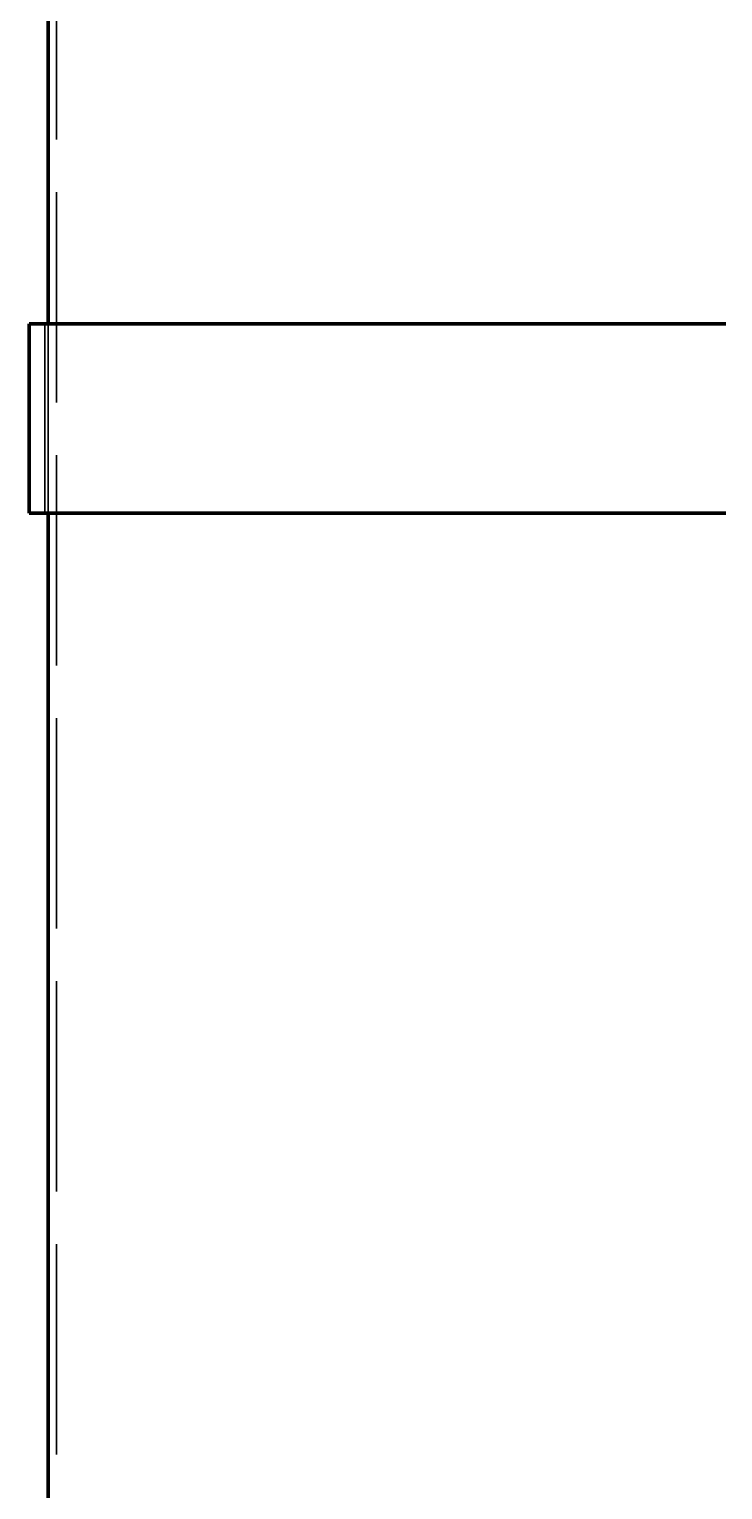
# Model space of a CAD drawing. Header units: millimetres. Extents: x 0 to 2208, y 0 to 420.
# Drawn here: x 170.47 to 183.66, y 142.66 to 170.44 of the extents above; entities that cross this region are included whole.
import ezdxf

# ---------------------------------------------------------------- set-up
doc = ezdxf.new("R2010")
doc.units = ezdxf.units.MM
doc.linetypes.add('IRAM-E-TRAZOS', pattern=[5, 4, -1])
doc.layers.add('01-VISIBLE', color=7, linetype='CONTINUOUS', lineweight=70)
doc.layers.add('02-OCULTA', color=4, linetype='IRAM-E-TRAZOS', lineweight=35)

msp = doc.modelspace()

# ---------------------------------------------------------------- linework, layer by layer
at = {"layer": '01-VISIBLE'}
for p, q in [((170.827, 164.835), (170.827, 173.935)), ((170.467, 161.235), (170.467, 164.835)), ((170.827, 126.155), (170.827, 161.235))]:
    msp.add_line(p, q, dxfattribs=at)
for points in [[(170.467, 164.835), (170.567, 164.835), (170.668, 164.835), (170.768, 164.835), (170.868, 164.835), (170.969, 164.835), (171.069, 164.835), (171.17, 164.835), (171.27, 164.835), (171.37, 164.835), (171.471, 164.835), (171.571, 164.835), (171.671, 164.835), (171.772, 164.835), (171.872, 164.835), (171.973, 164.835), (172.073, 164.835), (172.173, 164.835), (172.274, 164.835), (172.374, 164.835), (172.474, 164.835), (172.575, 164.835), (172.675, 164.835), (172.776, 164.835), (172.876, 164.835), (172.976, 164.835), (173.077, 164.835), (173.177, 164.835), (173.277, 164.835), (173.378, 164.835), (173.478, 164.835), (173.579, 164.835), (173.679, 164.835), (173.779, 164.835), (173.88, 164.835), (173.98, 164.835), (174.08, 164.835), (174.181, 164.835), (174.281, 164.835), (174.382, 164.835), (174.482, 164.835), (174.582, 164.835), (174.683, 164.835), (174.783, 164.835), (174.883, 164.835), (174.984, 164.835), (175.084, 164.835), (175.185, 164.835), (175.285, 164.835), (175.385, 164.835), (175.486, 164.835), (175.586, 164.835), (175.686, 164.835), (175.787, 164.835), (175.887, 164.835), (175.987, 164.835), (176.088, 164.835), (176.188, 164.835), (176.289, 164.835), (176.389, 164.835), (176.489, 164.835), (176.59, 164.835), (176.69, 164.835), (176.79, 164.835), (176.891, 164.835), (176.991, 164.835), (177.092, 164.835), (177.192, 164.835), (177.292, 164.835), (177.393, 164.835), (177.493, 164.835), (177.593, 164.835), (177.694, 164.835), (177.794, 164.835), (177.895, 164.835), (177.995, 164.835), (178.095, 164.835), (178.196, 164.835), (178.296, 164.835), (178.396, 164.835), (178.497, 164.835), (178.597, 164.835), (178.698, 164.835), (178.798, 164.835), (178.898, 164.835), (178.999, 164.835), (179.099, 164.835), (179.199, 164.835), (179.3, 164.835), (179.4, 164.835), (179.501, 164.835), (179.601, 164.835), (179.701, 164.835), (179.802, 164.835), (179.902, 164.835), (180.002, 164.835), (180.103, 164.835), (180.203, 164.835), (180.304, 164.835), (180.404, 164.835), (180.504, 164.835), (180.605, 164.835), (180.705, 164.835), (180.805, 164.835), (180.906, 164.835), (181.006, 164.835), (181.107, 164.835), (181.207, 164.835), (181.307, 164.835), (181.408, 164.835), (181.508, 164.835), (181.608, 164.835), (181.709, 164.835), (181.809, 164.835), (181.909, 164.835), (182.01, 164.835), (182.11, 164.835), (182.211, 164.835), (182.311, 164.835), (182.411, 164.835), (182.512, 164.835), (182.612, 164.835), (182.712, 164.835), (182.813, 164.835), (182.913, 164.835), (183.014, 164.835), (183.114, 164.835), (183.214, 164.835), (183.315, 164.835), (183.415, 164.835), (183.515, 164.835), (183.616, 164.835), (183.716, 164.835)], [(170.467, 161.235), (170.567, 161.235), (170.668, 161.235), (170.768, 161.235), (170.868, 161.235), (170.969, 161.235), (171.069, 161.235), (171.17, 161.235), (171.27, 161.235), (171.37, 161.235), (171.471, 161.235), (171.571, 161.235), (171.671, 161.235), (171.772, 161.235), (171.872, 161.235), (171.973, 161.235), (172.073, 161.235), (172.173, 161.235), (172.274, 161.235), (172.374, 161.235), (172.474, 161.235), (172.575, 161.235), (172.675, 161.235), (172.776, 161.235), (172.876, 161.235), (172.976, 161.235), (173.077, 161.235), (173.177, 161.235), (173.277, 161.235), (173.378, 161.235), (173.478, 161.235), (173.579, 161.235), (173.679, 161.235), (173.779, 161.235), (173.88, 161.235), (173.98, 161.235), (174.08, 161.235), (174.181, 161.235), (174.281, 161.235), (174.382, 161.235), (174.482, 161.235), (174.582, 161.235), (174.683, 161.235), (174.783, 161.235), (174.883, 161.235), (174.984, 161.235), (175.084, 161.235), (175.185, 161.235), (175.285, 161.235), (175.385, 161.235), (175.486, 161.235), (175.586, 161.235), (175.686, 161.235), (175.787, 161.235), (175.887, 161.235), (175.987, 161.235), (176.088, 161.235), (176.188, 161.235), (176.289, 161.235), (176.389, 161.235), (176.489, 161.235), (176.59, 161.235), (176.69, 161.235), (176.79, 161.235), (176.891, 161.235), (176.991, 161.235), (177.092, 161.235), (177.192, 161.235), (177.292, 161.235), (177.393, 161.235), (177.493, 161.235), (177.593, 161.235), (177.694, 161.235), (177.794, 161.235), (177.895, 161.235), (177.995, 161.235), (178.095, 161.235), (178.196, 161.235), (178.296, 161.235), (178.396, 161.235), (178.497, 161.235), (178.597, 161.235), (178.698, 161.235), (178.798, 161.235), (178.898, 161.235), (178.999, 161.235), (179.099, 161.235), (179.199, 161.235), (179.3, 161.235), (179.4, 161.235), (179.501, 161.235), (179.601, 161.235), (179.701, 161.235), (179.802, 161.235), (179.902, 161.235), (180.002, 161.235), (180.103, 161.235), (180.203, 161.235), (180.304, 161.235), (180.404, 161.235), (180.504, 161.235), (180.605, 161.235), (180.705, 161.235), (180.805, 161.235), (180.906, 161.235), (181.006, 161.235), (181.107, 161.235), (181.207, 161.235), (181.307, 161.235), (181.408, 161.235), (181.508, 161.235), (181.608, 161.235), (181.709, 161.235), (181.809, 161.235), (181.909, 161.235), (182.01, 161.235), (182.11, 161.235), (182.211, 161.235), (182.311, 161.235), (182.411, 161.235), (182.512, 161.235), (182.612, 161.235), (182.712, 161.235), (182.813, 161.235), (182.913, 161.235), (183.014, 161.235), (183.114, 161.235), (183.214, 161.235), (183.315, 161.235), (183.415, 161.235), (183.515, 161.235), (183.616, 161.235), (183.716, 161.235)]]:
    msp.add_lwpolyline(points, dxfattribs=at)
at = {"layer": '02-OCULTA'}
for p, q in [((170.987, 123.335), (170.987, 217.535)), ((170.767, 161.235), (170.767, 164.835)), ((170.827, 161.235), (170.827, 164.835))]:
    msp.add_line(p, q, dxfattribs=at)
for points in [[(183.708, 164.835), (183.608, 164.835), (183.507, 164.835), (183.407, 164.835), (183.307, 164.835), (183.206, 164.835), (183.106, 164.835), (183.006, 164.835), (182.906, 164.835), (182.805, 164.835), (182.705, 164.835), (182.605, 164.835), (182.504, 164.835), (182.404, 164.835), (182.304, 164.835), (182.203, 164.835), (182.103, 164.835), (182.003, 164.835), (181.902, 164.835), (181.802, 164.835), (181.702, 164.835), (181.602, 164.835), (181.501, 164.835), (181.401, 164.835), (181.301, 164.835), (181.2, 164.835), (181.1, 164.835), (181, 164.835), (180.899, 164.835), (180.799, 164.835), (180.699, 164.835), (180.598, 164.835), (180.498, 164.835), (180.398, 164.835), (180.297, 164.835), (180.197, 164.835), (180.097, 164.835), (179.997, 164.835), (179.896, 164.835), (179.796, 164.835), (179.696, 164.835), (179.595, 164.835), (179.495, 164.835), (179.395, 164.835), (179.294, 164.835), (179.194, 164.835), (179.094, 164.835), (178.993, 164.835), (178.893, 164.835), (178.793, 164.835), (178.692, 164.835), (178.592, 164.835), (178.492, 164.835), (178.392, 164.835), (178.291, 164.835), (178.191, 164.835), (178.091, 164.835), (177.99, 164.835), (177.89, 164.835), (177.79, 164.835), (177.689, 164.835), (177.589, 164.835), (177.489, 164.835), (177.388, 164.835), (177.288, 164.835), (177.188, 164.835), (177.088, 164.835), (176.987, 164.835), (176.887, 164.835), (176.787, 164.835), (176.686, 164.835), (176.586, 164.835), (176.486, 164.835), (176.385, 164.835), (176.285, 164.835), (176.185, 164.835), (176.084, 164.835), (175.984, 164.835), (175.884, 164.835), (175.783, 164.835), (175.683, 164.835), (175.583, 164.835), (175.483, 164.835), (175.382, 164.835), (175.282, 164.835), (175.182, 164.835), (175.081, 164.835), (174.981, 164.835), (174.881, 164.835), (174.78, 164.835), (174.68, 164.835), (174.58, 164.835), (174.479, 164.835), (174.379, 164.835), (174.279, 164.835), (174.179, 164.835), (174.078, 164.835), (173.978, 164.835), (173.878, 164.835), (173.777, 164.835), (173.677, 164.835), (173.577, 164.835), (173.476, 164.835), (173.376, 164.835), (173.276, 164.835), (173.175, 164.835), (173.075, 164.835), (172.975, 164.835), (172.874, 164.835), (172.774, 164.835), (172.674, 164.835), (172.574, 164.835), (172.473, 164.835), (172.373, 164.835), (172.273, 164.835), (172.172, 164.835), (172.072, 164.835), (171.972, 164.835), (171.871, 164.835), (171.771, 164.835), (171.671, 164.835), (171.57, 164.835), (171.47, 164.835), (171.37, 164.835), (171.269, 164.835), (171.169, 164.835), (171.069, 164.835), (170.969, 164.835), (170.868, 164.835), (170.768, 164.835), (170.668, 164.835), (170.567, 164.835), (170.467, 164.835)], [(183.674, 164.835), (183.574, 164.835), (183.474, 164.835), (183.374, 164.835), (183.274, 164.835), (183.174, 164.835), (183.073, 164.835), (182.973, 164.835), (182.873, 164.835), (182.773, 164.835), (182.673, 164.835), (182.573, 164.835), (182.473, 164.835), (182.373, 164.835), (182.273, 164.835), (182.173, 164.835), (182.073, 164.835), (181.973, 164.835), (181.873, 164.835), (181.773, 164.835), (181.673, 164.835), (181.573, 164.835), (181.473, 164.835), (181.373, 164.835), (181.273, 164.835), (181.172, 164.835), (181.072, 164.835), (180.972, 164.835), (180.872, 164.835), (180.772, 164.835), (180.672, 164.835), (180.572, 164.835), (180.472, 164.835), (180.372, 164.835), (180.272, 164.835), (180.172, 164.835), (180.072, 164.835), (179.972, 164.835), (179.872, 164.835), (179.772, 164.835), (179.672, 164.835), (179.572, 164.835), (179.472, 164.835), (179.372, 164.835), (179.271, 164.835), (179.171, 164.835), (179.071, 164.835), (178.971, 164.835), (178.871, 164.835), (178.771, 164.835), (178.671, 164.835), (178.571, 164.835), (178.471, 164.835), (178.371, 164.835), (178.271, 164.835), (178.171, 164.835), (178.071, 164.835), (177.971, 164.835), (177.871, 164.835), (177.771, 164.835), (177.671, 164.835), (177.571, 164.835), (177.471, 164.835), (177.37, 164.835), (177.27, 164.835), (177.17, 164.835), (177.07, 164.835), (176.97, 164.835), (176.87, 164.835), (176.77, 164.835), (176.67, 164.835), (176.57, 164.835), (176.47, 164.835), (176.37, 164.835), (176.27, 164.835), (176.17, 164.835), (176.07, 164.835), (175.97, 164.835), (175.87, 164.835), (175.77, 164.835), (175.67, 164.835), (175.57, 164.835), (175.469, 164.835), (175.369, 164.835), (175.269, 164.835), (175.169, 164.835), (175.069, 164.835), (174.969, 164.835), (174.869, 164.835), (174.769, 164.835), (174.669, 164.835), (174.569, 164.835), (174.469, 164.835), (174.369, 164.835), (174.269, 164.835), (174.169, 164.835), (174.069, 164.835), (173.969, 164.835), (173.869, 164.835), (173.769, 164.835), (173.669, 164.835), (173.568, 164.835), (173.468, 164.835), (173.368, 164.835), (173.268, 164.835), (173.168, 164.835), (173.068, 164.835), (172.968, 164.835), (172.868, 164.835), (172.768, 164.835), (172.668, 164.835), (172.568, 164.835), (172.468, 164.835), (172.368, 164.835), (172.268, 164.835), (172.168, 164.835), (172.068, 164.835), (171.968, 164.835), (171.868, 164.835), (171.768, 164.835), (171.667, 164.835), (171.567, 164.835), (171.467, 164.835), (171.367, 164.835), (171.267, 164.835), (171.167, 164.835), (171.067, 164.835), (170.967, 164.835), (170.867, 164.835), (170.767, 164.835)], [(170.767, 164.835), (170.867, 164.835), (170.968, 164.835), (171.068, 164.835), (171.168, 164.835), (171.269, 164.835), (171.369, 164.835), (171.469, 164.835), (171.57, 164.835), (171.67, 164.835), (171.77, 164.835), (171.87, 164.835), (171.971, 164.835), (172.071, 164.835), (172.171, 164.835), (172.272, 164.835), (172.372, 164.835), (172.472, 164.835), (172.573, 164.835), (172.673, 164.835), (172.773, 164.835), (172.874, 164.835), (172.974, 164.835), (173.074, 164.835), (173.175, 164.835), (173.275, 164.835), (173.375, 164.835), (173.476, 164.835), (173.576, 164.835), (173.676, 164.835), (173.776, 164.835), (173.877, 164.835), (173.977, 164.835), (174.077, 164.835), (174.178, 164.835), (174.278, 164.835), (174.378, 164.835), (174.479, 164.835), (174.579, 164.835), (174.679, 164.835), (174.78, 164.835), (174.88, 164.835), (174.98, 164.835), (175.081, 164.835), (175.181, 164.835), (175.281, 164.835), (175.382, 164.835), (175.482, 164.835), (175.582, 164.835), (175.682, 164.835), (175.783, 164.835), (175.883, 164.835), (175.983, 164.835), (176.084, 164.835), (176.184, 164.835), (176.284, 164.835), (176.385, 164.835), (176.485, 164.835), (176.585, 164.835), (176.686, 164.835), (176.786, 164.835), (176.886, 164.835), (176.987, 164.835), (177.087, 164.835), (177.187, 164.835), (177.288, 164.835), (177.388, 164.835), (177.488, 164.835), (177.588, 164.835), (177.689, 164.835), (177.789, 164.835), (177.889, 164.835), (177.99, 164.835), (178.09, 164.835), (178.19, 164.835), (178.291, 164.835), (178.391, 164.835), (178.491, 164.835), (178.592, 164.835), (178.692, 164.835), (178.792, 164.835), (178.893, 164.835), (178.993, 164.835), (179.093, 164.835), (179.194, 164.835), (179.294, 164.835), (179.394, 164.835), (179.494, 164.835), (179.595, 164.835), (179.695, 164.835), (179.795, 164.835), (179.896, 164.835), (179.996, 164.835), (180.096, 164.835), (180.197, 164.835), (180.297, 164.835), (180.397, 164.835), (180.498, 164.835), (180.598, 164.835), (180.698, 164.835), (180.799, 164.835), (180.899, 164.835), (180.999, 164.835), (181.1, 164.835), (181.2, 164.835), (181.3, 164.835), (181.4, 164.835), (181.501, 164.835), (181.601, 164.835), (181.701, 164.835), (181.802, 164.835), (181.902, 164.835), (182.002, 164.835), (182.103, 164.835), (182.203, 164.835), (182.303, 164.835), (182.404, 164.835), (182.504, 164.835), (182.604, 164.835), (182.705, 164.835), (182.805, 164.835), (182.905, 164.835), (183.006, 164.835), (183.106, 164.835), (183.206, 164.835), (183.306, 164.835), (183.407, 164.835), (183.507, 164.835), (183.607, 164.835), (183.708, 164.835)], [(183.708, 161.235), (183.608, 161.235), (183.507, 161.235), (183.407, 161.235), (183.307, 161.235), (183.206, 161.235), (183.106, 161.235), (183.006, 161.235), (182.906, 161.235), (182.805, 161.235), (182.705, 161.235), (182.605, 161.235), (182.504, 161.235), (182.404, 161.235), (182.304, 161.235), (182.203, 161.235), (182.103, 161.235), (182.003, 161.235), (181.902, 161.235), (181.802, 161.235), (181.702, 161.235), (181.602, 161.235), (181.501, 161.235), (181.401, 161.235), (181.301, 161.235), (181.2, 161.235), (181.1, 161.235), (181, 161.235), (180.899, 161.235), (180.799, 161.235), (180.699, 161.235), (180.598, 161.235), (180.498, 161.235), (180.398, 161.235), (180.297, 161.235), (180.197, 161.235), (180.097, 161.235), (179.997, 161.235), (179.896, 161.235), (179.796, 161.235), (179.696, 161.235), (179.595, 161.235), (179.495, 161.235), (179.395, 161.235), (179.294, 161.235), (179.194, 161.235), (179.094, 161.235), (178.993, 161.235), (178.893, 161.235), (178.793, 161.235), (178.692, 161.235), (178.592, 161.235), (178.492, 161.235), (178.392, 161.235), (178.291, 161.235), (178.191, 161.235), (178.091, 161.235), (177.99, 161.235), (177.89, 161.235), (177.79, 161.235), (177.689, 161.235), (177.589, 161.235), (177.489, 161.235), (177.388, 161.235), (177.288, 161.235), (177.188, 161.235), (177.088, 161.235), (176.987, 161.235), (176.887, 161.235), (176.787, 161.235), (176.686, 161.235), (176.586, 161.235), (176.486, 161.235), (176.385, 161.235), (176.285, 161.235), (176.185, 161.235), (176.084, 161.235), (175.984, 161.235), (175.884, 161.235), (175.783, 161.235), (175.683, 161.235), (175.583, 161.235), (175.483, 161.235), (175.382, 161.235), (175.282, 161.235), (175.182, 161.235), (175.081, 161.235), (174.981, 161.235), (174.881, 161.235), (174.78, 161.235), (174.68, 161.235), (174.58, 161.235), (174.479, 161.235), (174.379, 161.235), (174.279, 161.235), (174.179, 161.235), (174.078, 161.235), (173.978, 161.235), (173.878, 161.235), (173.777, 161.235), (173.677, 161.235), (173.577, 161.235), (173.476, 161.235), (173.376, 161.235), (173.276, 161.235), (173.175, 161.235), (173.075, 161.235), (172.975, 161.235), (172.874, 161.235), (172.774, 161.235), (172.674, 161.235), (172.574, 161.235), (172.473, 161.235), (172.373, 161.235), (172.273, 161.235), (172.172, 161.235), (172.072, 161.235), (171.972, 161.235), (171.871, 161.235), (171.771, 161.235), (171.671, 161.235), (171.57, 161.235), (171.47, 161.235), (171.37, 161.235), (171.269, 161.235), (171.169, 161.235), (171.069, 161.235), (170.969, 161.235), (170.868, 161.235), (170.768, 161.235), (170.668, 161.235), (170.567, 161.235), (170.467, 161.235)], [(183.708, 161.235), (183.607, 161.235), (183.507, 161.235), (183.407, 161.235), (183.306, 161.235), (183.206, 161.235), (183.106, 161.235), (183.006, 161.235), (182.905, 161.235), (182.805, 161.235), (182.705, 161.235), (182.604, 161.235), (182.504, 161.235), (182.404, 161.235), (182.303, 161.235), (182.203, 161.235), (182.103, 161.235), (182.002, 161.235), (181.902, 161.235), (181.802, 161.235), (181.701, 161.235), (181.601, 161.235), (181.501, 161.235), (181.4, 161.235), (181.3, 161.235), (181.2, 161.235), (181.1, 161.235), (180.999, 161.235), (180.899, 161.235), (180.799, 161.235), (180.698, 161.235), (180.598, 161.235), (180.498, 161.235), (180.397, 161.235), (180.297, 161.235), (180.197, 161.235), (180.096, 161.235), (179.996, 161.235), (179.896, 161.235), (179.795, 161.235), (179.695, 161.235), (179.595, 161.235), (179.494, 161.235), (179.394, 161.235), (179.294, 161.235), (179.194, 161.235), (179.093, 161.235), (178.993, 161.235), (178.893, 161.235), (178.792, 161.235), (178.692, 161.235), (178.592, 161.235), (178.491, 161.235), (178.391, 161.235), (178.291, 161.235), (178.19, 161.235), (178.09, 161.235), (177.99, 161.235), (177.889, 161.235), (177.789, 161.235), (177.689, 161.235), (177.588, 161.235), (177.488, 161.235), (177.388, 161.235), (177.288, 161.235), (177.187, 161.235), (177.087, 161.235), (176.987, 161.235), (176.886, 161.235), (176.786, 161.235), (176.686, 161.235), (176.585, 161.235), (176.485, 161.235), (176.385, 161.235), (176.284, 161.235), (176.184, 161.235), (176.084, 161.235), (175.983, 161.235), (175.883, 161.235), (175.783, 161.235), (175.682, 161.235), (175.582, 161.235), (175.482, 161.235), (175.382, 161.235), (175.281, 161.235), (175.181, 161.235), (175.081, 161.235), (174.98, 161.235), (174.88, 161.235), (174.78, 161.235), (174.679, 161.235), (174.579, 161.235), (174.479, 161.235), (174.378, 161.235), (174.278, 161.235), (174.178, 161.235), (174.077, 161.235), (173.977, 161.235), (173.877, 161.235), (173.776, 161.235), (173.676, 161.235), (173.576, 161.235), (173.476, 161.235), (173.375, 161.235), (173.275, 161.235), (173.175, 161.235), (173.074, 161.235), (172.974, 161.235), (172.874, 161.235), (172.773, 161.235), (172.673, 161.235), (172.573, 161.235), (172.472, 161.235), (172.372, 161.235), (172.272, 161.235), (172.171, 161.235), (172.071, 161.235), (171.971, 161.235), (171.87, 161.235), (171.77, 161.235), (171.67, 161.235), (171.57, 161.235), (171.469, 161.235), (171.369, 161.235), (171.269, 161.235), (171.168, 161.235), (171.068, 161.235), (170.968, 161.235), (170.867, 161.235), (170.767, 161.235)], [(170.767, 161.235), (170.867, 161.235), (170.967, 161.235), (171.067, 161.235), (171.167, 161.235), (171.267, 161.235), (171.367, 161.235), (171.467, 161.235), (171.567, 161.235), (171.667, 161.235), (171.768, 161.235), (171.868, 161.235), (171.968, 161.235), (172.068, 161.235), (172.168, 161.235), (172.268, 161.235), (172.368, 161.235), (172.468, 161.235), (172.568, 161.235), (172.668, 161.235), (172.768, 161.235), (172.868, 161.235), (172.968, 161.235), (173.068, 161.235), (173.168, 161.235), (173.268, 161.235), (173.368, 161.235), (173.468, 161.235), (173.568, 161.235), (173.669, 161.235), (173.769, 161.235), (173.869, 161.235), (173.969, 161.235), (174.069, 161.235), (174.169, 161.235), (174.269, 161.235), (174.369, 161.235), (174.469, 161.235), (174.569, 161.235), (174.669, 161.235), (174.769, 161.235), (174.869, 161.235), (174.969, 161.235), (175.069, 161.235), (175.169, 161.235), (175.269, 161.235), (175.369, 161.235), (175.469, 161.235), (175.57, 161.235), (175.67, 161.235), (175.77, 161.235), (175.87, 161.235), (175.97, 161.235), (176.07, 161.235), (176.17, 161.235), (176.27, 161.235), (176.37, 161.235), (176.47, 161.235), (176.57, 161.235), (176.67, 161.235), (176.77, 161.235), (176.87, 161.235), (176.97, 161.235), (177.07, 161.235), (177.17, 161.235), (177.27, 161.235), (177.37, 161.235), (177.471, 161.235), (177.571, 161.235), (177.671, 161.235), (177.771, 161.235), (177.871, 161.235), (177.971, 161.235), (178.071, 161.235), (178.171, 161.235), (178.271, 161.235), (178.371, 161.235), (178.471, 161.235), (178.571, 161.235), (178.671, 161.235), (178.771, 161.235), (178.871, 161.235), (178.971, 161.235), (179.071, 161.235), (179.171, 161.235), (179.271, 161.235), (179.372, 161.235), (179.472, 161.235), (179.572, 161.235), (179.672, 161.235), (179.772, 161.235), (179.872, 161.235), (179.972, 161.235), (180.072, 161.235), (180.172, 161.235), (180.272, 161.235), (180.372, 161.235), (180.472, 161.235), (180.572, 161.235), (180.672, 161.235), (180.772, 161.235), (180.872, 161.235), (180.972, 161.235), (181.072, 161.235), (181.172, 161.235), (181.273, 161.235), (181.373, 161.235), (181.473, 161.235), (181.573, 161.235), (181.673, 161.235), (181.773, 161.235), (181.873, 161.235), (181.973, 161.235), (182.073, 161.235), (182.173, 161.235), (182.273, 161.235), (182.373, 161.235), (182.473, 161.235), (182.573, 161.235), (182.673, 161.235), (182.773, 161.235), (182.873, 161.235), (182.973, 161.235), (183.073, 161.235), (183.174, 161.235), (183.274, 161.235), (183.374, 161.235), (183.474, 161.235), (183.574, 161.235), (183.674, 161.235)]]:
    msp.add_lwpolyline(points, dxfattribs=at)

doc.saveas('drawing.dxf')
